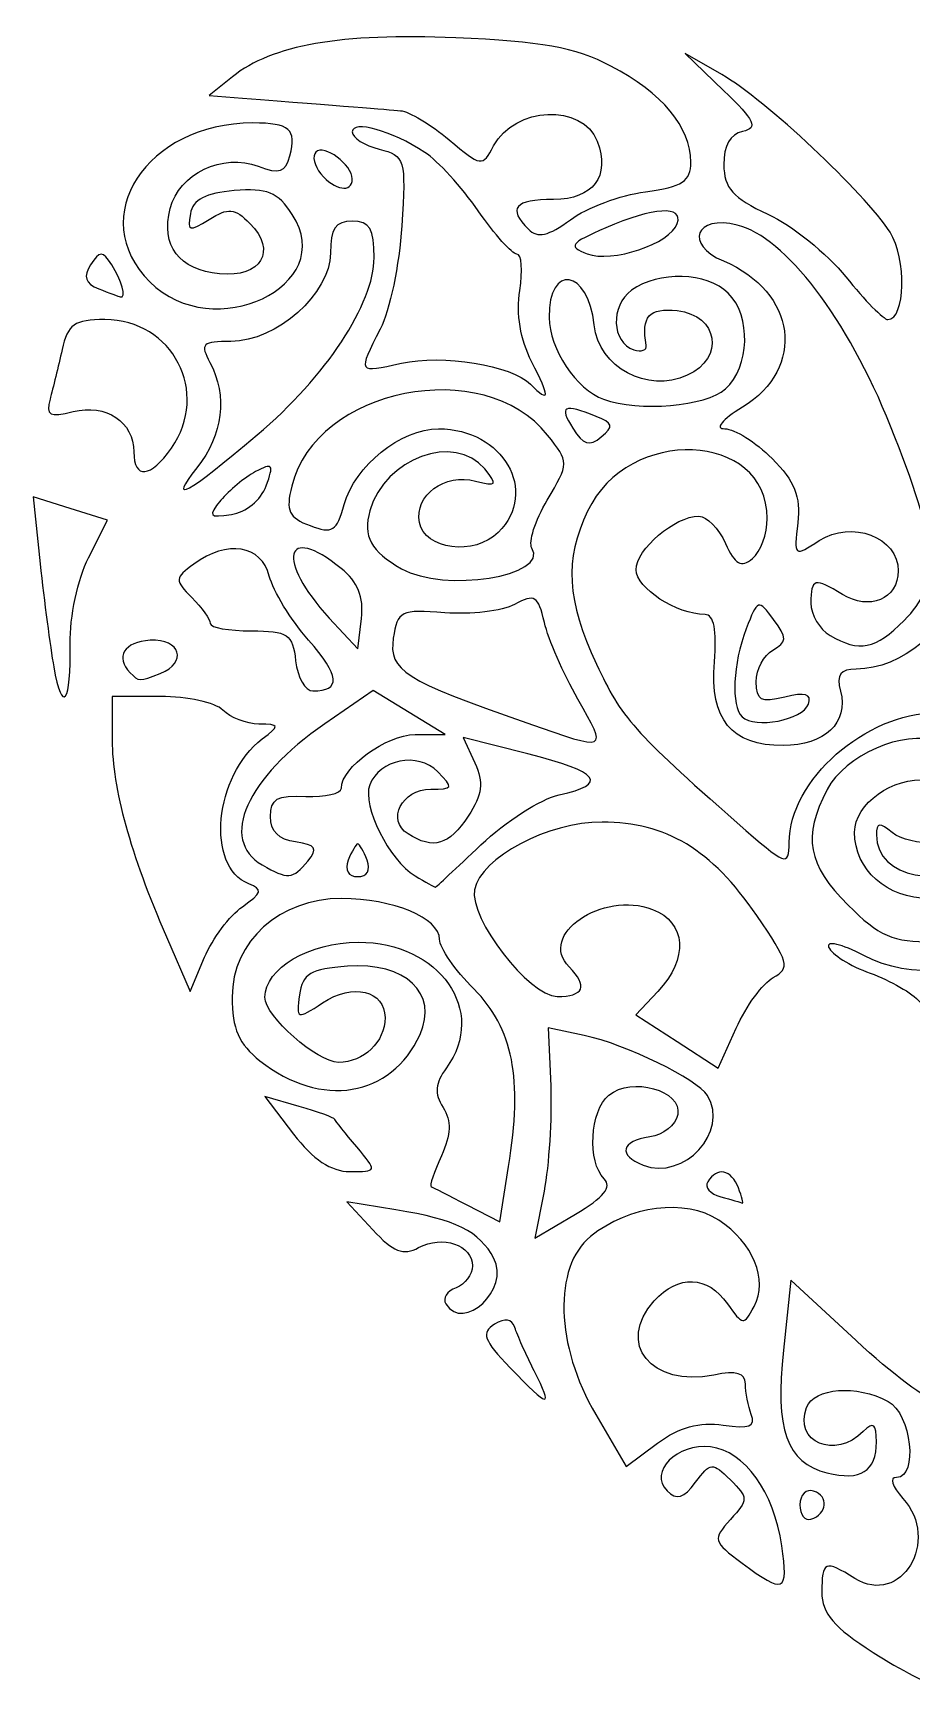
# Model space of a CAD drawing. Header units: centimetres. Extents: x -12.6 to 14, y -36.2 to 21.
# Drawn here: x -12.55 to -0.62, y -1.56 to 20.86 of the extents above; entities that cross this region are included whole.
import ezdxf

# ---------------------------------------------------------------- set-up
doc = ezdxf.new("R2010")
doc.units = ezdxf.units.CM
doc.header["$MEASUREMENT"] = 0
doc.layers.add('Layer 1', color=7, linetype='Continuous')

msp = doc.modelspace()

# ---------------------------------------------------------------- linework, layer by layer
at = {"layer": 'Layer 1', "color": 9}
for points, knots in [([(-5.82649, 18.1954), (-6.11337, 18.48229), (-6.01387, 18.60046), (-5.48544, 18.60046), (-5.48544, 18.60046), (-4.94786, 18.60046), (-4.71101, 18.91572), (-4.89275, 19.38934), (-4.89275, 19.38934), (-5.09123, 19.90656), (-6.01086, 19.86492), (-6.29947, 19.32564), (-6.29947, 19.32564), (-6.45213, 19.04039), (-6.46717, 19.04249), (-6.90371, 19.40981), (-6.90371, 19.40981), (-7.14994, 19.61699), (-7.44635, 19.79485), (-7.5624, 19.80504), (-7.5624, 19.80504), (-7.75176, 19.82167), (-8.35952, 19.8695), (-9.70821, 19.97389), (-9.70821, 19.97389), (-9.70821, 19.97389), (-10.16045, 20.00889), (-10.16045, 20.00889), (-10.16045, 20.00889), (-10.16045, 20.00889), (-9.84243, 20.26641), (-9.84243, 20.26641), (-9.84243, 20.26641), (-9.31175, 20.69613), (-8.37867, 20.85871), (-6.81057, 20.79469), (-6.81057, 20.79469), (-5.65719, 20.7476), (-5.18919, 20.66214), (-4.7069, 20.41056), (-4.7069, 20.41056), (-4.01105, 20.04758), (-3.62224, 19.57991), (-3.62224, 19.10589), (-3.62224, 19.10589), (-3.62224, 18.84487), (-3.73279, 18.77293), (-4.23803, 18.70517), (-4.23803, 18.70517), (-4.57671, 18.65974), (-5.03489, 18.48869), (-5.25622, 18.32506), (-5.25622, 18.32506), (-5.55582, 18.10355), (-5.70152, 18.07043), (-5.82649, 18.1954)], [0, 0, 0, 0, 0.06666667, 0.06666667, 0.06666667, 0.06666667, 0.13333333, 0.13333333, 0.13333333, 0.13333333, 0.2, 0.2, 0.2, 0.2, 0.26666667, 0.26666667, 0.26666667, 0.26666667, 0.33333333, 0.33333333, 0.33333333, 0.33333333, 0.4, 0.4, 0.4, 0.4, 0.46666667, 0.46666667, 0.46666667, 0.46666667, 0.53333333, 0.53333333, 0.53333333, 0.53333333, 0.6, 0.6, 0.6, 0.6, 0.66666667, 0.66666667, 0.66666667, 0.66666667, 0.73333333, 0.73333333, 0.73333333, 0.73333333, 0.8, 0.8, 0.8, 0.8, 0.86666667, 0.86666667, 0.86666667, 0.86666667, 1, 1, 1, 1]), ([(-1.51726, 17.54827), (-1.773, 17.86651), (-2.24946, 18.25012), (-2.57604, 18.40074), (-2.57604, 18.40074), (-3.05046, 18.61954), (-3.17059, 18.75436), (-3.17365, 19.07142), (-3.17365, 19.07142), (-3.17615, 19.33145), (-3.08803, 19.48733), (-2.91803, 19.52359), (-2.91803, 19.52359), (-2.70395, 19.56924), (-2.74932, 19.66643), (-3.17747, 20.07932), (-3.17747, 20.07932), (-3.17747, 20.07932), (-3.69637, 20.57972), (-3.69637, 20.57972), (-3.69637, 20.57972), (-3.69637, 20.57972), (-3.19939, 20.29431), (-3.19939, 20.29431), (-3.19939, 20.29431), (-2.61622, 19.95941), (-1.25895, 18.6876), (-0.91706, 18.15569), (-0.91706, 18.15569), (-0.68842, 17.79998), (-0.70875, 16.96964), (-0.9461, 16.96964), (-0.9461, 16.96964), (-1.00449, 16.96964), (-1.26151, 17.23003), (-1.51726, 17.54827)], [0, 0, 0, 0, 0.1, 0.1, 0.1, 0.1, 0.2, 0.2, 0.2, 0.2, 0.3, 0.3, 0.3, 0.3, 0.4, 0.4, 0.4, 0.4, 0.5, 0.5, 0.5, 0.5, 0.6, 0.6, 0.6, 0.6, 0.7, 0.7, 0.7, 0.7, 0.8, 0.8, 0.8, 0.8, 1, 1, 1, 1]), ([(-10.96766, 17.4818), (-11.8441, 18.35824), (-11.01302, 19.63826), (-9.56754, 19.63826), (-9.56754, 19.63826), (-9.06564, 19.63826), (-8.97043, 19.5542), (-9.06457, 19.19422), (-9.06457, 19.19422), (-9.12396, 18.96712), (-9.20332, 18.94066), (-9.4938, 19.0511), (-9.4938, 19.0511), (-9.97507, 19.23408), (-10.57179, 18.94813), (-10.68979, 18.47797), (-10.68979, 18.47797), (-10.81747, 17.96928), (-10.57247, 17.64537), (-10.01835, 17.59026), (-10.01835, 17.59026), (-9.45484, 17.53422), (-9.23509, 17.90183), (-9.60874, 18.27548), (-9.60874, 18.27548), (-9.81542, 18.48217), (-9.90182, 18.49054), (-10.16054, 18.32897), (-10.16054, 18.32897), (-10.4306, 18.16031), (-10.46119, 18.16952), (-10.41636, 18.406), (-10.41636, 18.406), (-10.38023, 18.59654), (-10.20682, 18.68781), (-9.81963, 18.72007), (-9.81963, 18.72007), (-9.37407, 18.7572), (-9.22943, 18.69777), (-9.03198, 18.39644), (-9.03198, 18.39644), (-8.39728, 17.42776), (-10.10615, 16.62029), (-10.96766, 17.4818)], [0, 0, 0, 0, 0.08333333, 0.08333333, 0.08333333, 0.08333333, 0.16666667, 0.16666667, 0.16666667, 0.16666667, 0.25, 0.25, 0.25, 0.25, 0.33333333, 0.33333333, 0.33333333, 0.33333333, 0.41666667, 0.41666667, 0.41666667, 0.41666667, 0.5, 0.5, 0.5, 0.5, 0.58333333, 0.58333333, 0.58333333, 0.58333333, 0.66666667, 0.66666667, 0.66666667, 0.66666667, 0.75, 0.75, 0.75, 0.75, 0.83333333, 0.83333333, 0.83333333, 0.83333333, 1, 1, 1, 1]), ([(-5.79831, 16.09163), (-6.05744, 16.35077), (-6.99195, 16.50271), (-7.55103, 16.37662), (-7.55103, 16.37662), (-8.14717, 16.24217), (-8.14711, 16.24207), (-7.83747, 16.84087), (-7.83747, 16.84087), (-7.70962, 17.08811), (-7.57809, 17.7178), (-7.54519, 18.24018), (-7.54519, 18.24018), (-7.48799, 19.1485), (-7.50137, 19.19398), (-7.85178, 19.28193), (-7.85178, 19.28193), (-8.0533, 19.3325), (-8.21818, 19.43787), (-8.21818, 19.51606), (-8.21818, 19.51606), (-8.21818, 19.68453), (-7.68475, 19.53467), (-7.23274, 19.23921), (-7.23274, 19.23921), (-7.05768, 19.12479), (-6.73171, 18.76747), (-6.50836, 18.44517), (-6.50836, 18.44517), (-6.28501, 18.12288), (-6.04882, 17.85918), (-5.9835, 17.85918), (-5.9835, 17.85918), (-5.91817, 17.85918), (-5.90094, 17.63601), (-5.94521, 17.36323), (-5.94521, 17.36323), (-5.99573, 17.0519), (-5.93565, 16.69318), (-5.78382, 16.39957), (-5.78382, 16.39957), (-5.52956, 15.90787), (-5.53338, 15.8267), (-5.79831, 16.09163)], [0, 0, 0, 0, 0.08333333, 0.08333333, 0.08333333, 0.08333333, 0.16666667, 0.16666667, 0.16666667, 0.16666667, 0.25, 0.25, 0.25, 0.25, 0.33333333, 0.33333333, 0.33333333, 0.33333333, 0.41666667, 0.41666667, 0.41666667, 0.41666667, 0.5, 0.5, 0.5, 0.5, 0.58333333, 0.58333333, 0.58333333, 0.58333333, 0.66666667, 0.66666667, 0.66666667, 0.66666667, 0.75, 0.75, 0.75, 0.75, 0.83333333, 0.83333333, 0.83333333, 0.83333333, 1, 1, 1, 1]), ([(-8.64351, 18.94768), (-8.73433, 19.05711), (-8.76531, 19.18996), (-8.71237, 19.2429), (-8.71237, 19.2429), (-8.6011, 19.35417), (-8.21818, 19.07206), (-8.21818, 18.87882), (-8.21818, 18.87882), (-8.21818, 18.68363), (-8.45637, 18.72219), (-8.64351, 18.94768)], [0, 0, 0, 0, 0.25, 0.25, 0.25, 0.25, 0.5, 0.5, 0.5, 0.5, 1, 1, 1, 1]), ([(-5.03067, 17.86248), (-5.29291, 17.96383), (-5.26347, 18.00454), (-4.77599, 18.21464), (-4.77599, 18.21464), (-4.12139, 18.49677), (-3.72286, 18.52099), (-3.80532, 18.27362), (-3.80532, 18.27362), (-3.89628, 18.00073), (-4.69498, 17.73274), (-5.03067, 17.86248)], [0, 0, 0, 0, 0.25, 0.25, 0.25, 0.25, 0.5, 0.5, 0.5, 0.5, 1, 1, 1, 1]), ([(-1.73198, 12.68209), (-1.87467, 12.76521), (-1.99142, 12.96332), (-1.99142, 13.12235), (-1.99142, 13.12235), (-1.99142, 13.45821), (-1.93763, 13.47301), (-1.56428, 13.23984), (-1.56428, 13.23984), (-1.20045, 13.01263), (-0.80538, 13.1784), (-0.80538, 13.55828), (-0.80538, 13.55828), (-0.80538, 14.01535), (-1.43887, 14.25751), (-1.87942, 13.96885), (-1.87942, 13.96885), (-2.21762, 13.74725), (-2.22327, 13.75197), (-2.1696, 14.2117), (-2.1696, 14.2117), (-2.12789, 14.56894), (-2.21086, 14.77655), (-2.51813, 15.08382), (-2.51813, 15.08382), (-2.73993, 15.30561), (-3.02905, 15.48733), (-3.16063, 15.48764), (-3.16063, 15.48764), (-3.30031, 15.48796), (-3.20102, 15.60943), (-2.922, 15.77955), (-2.922, 15.77955), (-2.0519, 16.31008), (-2.1867, 17.3474), (-3.18003, 17.76507), (-3.18003, 17.76507), (-3.71294, 17.98914), (-3.55683, 18.3941), (-2.99218, 18.25238), (-2.99218, 18.25238), (-2.33615, 18.08773), (-1.49498, 16.98493), (-0.90935, 15.52175), (-0.90935, 15.52175), (-0.25941, 13.89788), (-0.22357, 13.3868), (-0.72451, 12.88586), (-0.72451, 12.88586), (-1.11902, 12.49136), (-1.33092, 12.4485), (-1.73198, 12.68209)], [0, 0, 0, 0, 0.07142857, 0.07142857, 0.07142857, 0.07142857, 0.14285714, 0.14285714, 0.14285714, 0.14285714, 0.21428571, 0.21428571, 0.21428571, 0.21428571, 0.28571429, 0.28571429, 0.28571429, 0.28571429, 0.35714286, 0.35714286, 0.35714286, 0.35714286, 0.42857143, 0.42857143, 0.42857143, 0.42857143, 0.5, 0.5, 0.5, 0.5, 0.57142857, 0.57142857, 0.57142857, 0.57142857, 0.64285714, 0.64285714, 0.64285714, 0.64285714, 0.71428571, 0.71428571, 0.71428571, 0.71428571, 0.78571429, 0.78571429, 0.78571429, 0.78571429, 0.85714286, 0.85714286, 0.85714286, 0.85714286, 1, 1, 1, 1]), ([(-10.3281, 14.95821), (-9.97093, 15.41228), (-9.9066, 15.93022), (-10.15073, 16.38637), (-10.15073, 16.38637), (-10.28638, 16.63985), (-10.25329, 16.67313), (-9.86559, 16.67313), (-9.86559, 16.67313), (-9.2448, 16.67313), (-8.51469, 17.32127), (-8.51469, 17.87236), (-8.51469, 17.87236), (-8.51469, 18.20511), (-8.44679, 18.30395), (-8.21818, 18.30395), (-8.21818, 18.30395), (-7.98106, 18.30395), (-7.92167, 18.20511), (-7.92167, 17.81047), (-7.92167, 17.81047), (-7.92167, 17.18359), (-8.57201, 16.19762), (-9.50895, 15.40403), (-9.50895, 15.40403), (-10.46514, 14.59413), (-10.72628, 14.45201), (-10.3281, 14.95821)], [0, 0, 0, 0, 0.125, 0.125, 0.125, 0.125, 0.25, 0.25, 0.25, 0.25, 0.375, 0.375, 0.375, 0.375, 0.5, 0.5, 0.5, 0.5, 0.625, 0.625, 0.625, 0.625, 0.75, 0.75, 0.75, 0.75, 1, 1, 1, 1]), ([(-11.65971, 17.3878), (-11.84454, 17.46116), (-11.87483, 17.54917), (-11.7709, 17.71096), (-11.7709, 17.71096), (-11.64395, 17.90858), (-11.61184, 17.90858), (-11.48208, 17.71092), (-11.48208, 17.71092), (-11.34756, 17.50601), (-11.28121, 17.252), (-11.36862, 17.27658), (-11.36862, 17.27658), (-11.38901, 17.28231), (-11.52, 17.33236), (-11.65971, 17.3878)], [0, 0, 0, 0, 0.2, 0.2, 0.2, 0.2, 0.4, 0.4, 0.4, 0.4, 0.6, 0.6, 0.6, 0.6, 1, 1, 1, 1]), ([(-4.80829, 15.88728), (-5.17523, 16.01975), (-5.54276, 16.57289), (-5.54628, 16.99796), (-5.54628, 16.99796), (-5.55242, 17.74156), (-5.019, 17.653), (-4.93286, 16.89613), (-4.93286, 16.89613), (-4.867, 16.3175), (-4.21479, 15.96518), (-3.66945, 16.21366), (-3.66945, 16.21366), (-3.15546, 16.44784), (-3.24653, 17.02613), (-3.80756, 17.09068), (-3.80756, 17.09068), (-4.18633, 17.13427), (-4.29714, 17.01085), (-4.22819, 16.62217), (-4.22819, 16.62217), (-4.21599, 16.55337), (-4.29148, 16.52554), (-4.39596, 16.56033), (-4.39596, 16.56033), (-4.69886, 16.66119), (-4.71688, 17.15445), (-4.42544, 17.36755), (-4.42544, 17.36755), (-4.06288, 17.63266), (-3.3977, 17.61346), (-3.11394, 17.32969), (-3.11394, 17.32969), (-2.79937, 17.01513), (-2.81946, 16.32998), (-3.15209, 16.02896), (-3.15209, 16.02896), (-3.41514, 15.7909), (-4.32555, 15.71302), (-4.80829, 15.88728)], [0, 0, 0, 0, 0.09090909, 0.09090909, 0.09090909, 0.09090909, 0.18181818, 0.18181818, 0.18181818, 0.18181818, 0.27272727, 0.27272727, 0.27272727, 0.27272727, 0.36363636, 0.36363636, 0.36363636, 0.36363636, 0.45454545, 0.45454545, 0.45454545, 0.45454545, 0.54545455, 0.54545455, 0.54545455, 0.54545455, 0.63636364, 0.63636364, 0.63636364, 0.63636364, 0.72727273, 0.72727273, 0.72727273, 0.72727273, 0.81818182, 0.81818182, 0.81818182, 0.81818182, 1, 1, 1, 1]), ([(-11.1833, 15.17242), (-11.1833, 15.58111), (-11.56183, 15.83237), (-12.00862, 15.72023), (-12.00862, 15.72023), (-12.32877, 15.63987), (-12.38095, 15.66808), (-12.32083, 15.889), (-12.32083, 15.889), (-12.28113, 16.03488), (-12.20783, 16.3377), (-12.15792, 16.56194), (-12.15792, 16.56194), (-12.08131, 16.90622), (-11.99092, 16.96964), (-11.57696, 16.96964), (-11.57696, 16.96964), (-10.65563, 16.96964), (-10.14309, 15.97984), (-10.67281, 15.22356), (-10.67281, 15.22356), (-10.95479, 14.82098), (-11.1833, 14.79809), (-11.1833, 15.17242)], [0, 0, 0, 0, 0.14285714, 0.14285714, 0.14285714, 0.14285714, 0.28571429, 0.28571429, 0.28571429, 0.28571429, 0.42857143, 0.42857143, 0.42857143, 0.42857143, 0.57142857, 0.57142857, 0.57142857, 0.57142857, 0.71428571, 0.71428571, 0.71428571, 0.71428571, 1, 1, 1, 1]), ([(-7.55103, 13.58866), (-7.96387, 13.82276), (-8.07684, 14.03012), (-7.97953, 14.37516), (-7.97953, 14.37516), (-7.77816, 15.08917), (-6.82493, 15.43597), (-6.4202, 14.94248), (-6.4202, 14.94248), (-6.23924, 14.72183), (-6.25287, 14.70369), (-6.54341, 14.77854), (-6.54341, 14.77854), (-6.96493, 14.88712), (-7.37621, 14.5845), (-7.30644, 14.21711), (-7.30644, 14.21711), (-7.23573, 13.84483), (-6.55776, 13.75879), (-6.23536, 14.08119), (-6.23536, 14.08119), (-5.68081, 14.63575), (-6.17116, 15.48708), (-7.04513, 15.48708), (-7.04513, 15.48708), (-7.55721, 15.48708), (-8.18524, 14.98344), (-8.32755, 14.45866), (-8.32755, 14.45866), (-8.4261, 14.09525), (-8.48528, 14.05863), (-8.78995, 14.17254), (-8.78995, 14.17254), (-9.08032, 14.28111), (-9.1226, 14.37185), (-9.04031, 14.70981), (-9.04031, 14.70981), (-8.71632, 16.04029), (-6.42803, 16.49607), (-5.56712, 15.40159), (-5.56712, 15.40159), (-5.27269, 15.02728), (-5.27269, 15.02599), (-5.57094, 14.52051), (-5.57094, 14.52051), (-5.73521, 14.24208), (-5.82909, 13.94872), (-5.77957, 13.86858), (-5.77957, 13.86858), (-5.54162, 13.48358), (-6.96819, 13.25815), (-7.55103, 13.58866)], [0, 0, 0, 0, 0.07142857, 0.07142857, 0.07142857, 0.07142857, 0.14285714, 0.14285714, 0.14285714, 0.14285714, 0.21428571, 0.21428571, 0.21428571, 0.21428571, 0.28571429, 0.28571429, 0.28571429, 0.28571429, 0.35714286, 0.35714286, 0.35714286, 0.35714286, 0.42857143, 0.42857143, 0.42857143, 0.42857143, 0.5, 0.5, 0.5, 0.5, 0.57142857, 0.57142857, 0.57142857, 0.57142857, 0.64285714, 0.64285714, 0.64285714, 0.64285714, 0.71428571, 0.71428571, 0.71428571, 0.71428571, 0.78571429, 0.78571429, 0.78571429, 0.78571429, 0.85714286, 0.85714286, 0.85714286, 0.85714286, 1, 1, 1, 1]), ([(-5.22336, 15.49462), (-5.41375, 15.79948), (-5.3517, 15.83075), (-4.90511, 15.655), (-4.90511, 15.655), (-4.67606, 15.56487), (-4.66494, 15.51932), (-4.83709, 15.37645), (-4.83709, 15.37645), (-4.99786, 15.24302), (-5.08238, 15.26888), (-5.22336, 15.49462)], [0, 0, 0, 0, 0.25, 0.25, 0.25, 0.25, 0.5, 0.5, 0.5, 0.5, 1, 1, 1, 1]), ([(-1.48736, 9.02312), (-2.03957, 9.57534), (-2.10622, 9.94261), (-1.77162, 10.58965), (-1.77162, 10.58965), (-1.52944, 11.05797), (-0.73024, 11.40657), (-0.27204, 11.24372), (-0.27204, 11.24372), (0.16884, 11.08703), (0.67718, 10.56988), (0.67718, 10.27805), (0.67718, 10.27805), (0.67718, 10.13236), (0.53117, 9.87713), (0.35271, 9.71087), (0.35271, 9.71087), (-0.18161, 9.21307), (-1.10189, 9.38035), (-1.10189, 9.97529), (-1.10189, 9.97529), (-1.10189, 10.14236), (-1.05738, 10.14924), (-0.88766, 10.00838), (-0.88766, 10.00838), (-0.76984, 9.9106), (-0.51966, 9.85239), (-0.33171, 9.87904), (-0.33171, 9.87904), (-0.07894, 9.91487), (0.01003, 10.02398), (0.01003, 10.29812), (0.01003, 10.29812), (0.01003, 10.5951), (-0.0736, 10.67834), (-0.41078, 10.71694), (-0.41078, 10.71694), (-0.87634, 10.77024), (-1.3984, 10.3974), (-1.3984, 10.01162), (-1.3984, 10.01162), (-1.3984, 9.50235), (-0.95881, 9.11207), (-0.38519, 9.11207), (-0.38519, 9.11207), (0.28105, 9.11207), (0.72298, 9.39632), (0.96494, 9.98048), (0.96494, 9.98048), (1.28659, 10.757), (0.62081, 11.63243), (-0.29139, 11.63243), (-0.29139, 11.63243), (-1.24804, 11.63243), (-2.28605, 10.71668), (-2.28738, 9.87153), (-2.28738, 9.87153), (-2.28791, 9.53794), (-2.32563, 9.55229), (-2.99216, 10.13961), (-2.99216, 10.13961), (-4.41069, 11.38957), (-4.55918, 11.55697), (-4.90147, 12.29203), (-4.90147, 12.29203), (-5.30926, 13.16776), (-5.3406, 13.70111), (-5.02353, 14.36928), (-5.02353, 14.36928), (-4.47115, 15.53334), (-2.58445, 15.45689), (-2.58445, 14.27045), (-2.58445, 14.27045), (-2.58445, 14.06262), (-2.67405, 13.81821), (-2.78357, 13.72732), (-2.78357, 13.72732), (-2.93808, 13.59909), (-3.02038, 13.64483), (-3.15103, 13.93155), (-3.15103, 13.93155), (-3.24362, 14.13477), (-3.40603, 14.30104), (-3.51195, 14.30104), (-3.51195, 14.30104), (-3.83868, 14.30104), (-4.36352, 13.85366), (-4.36352, 13.57515), (-4.36352, 13.57515), (-4.36352, 13.32414), (-3.81447, 12.96673), (-3.42888, 12.96673), (-3.42888, 12.96673), (-3.30819, 12.96673), (-3.26622, 12.75609), (-3.30065, 12.32322), (-3.30065, 12.32322), (-3.36298, 11.53945), (-3.07456, 11.18766), (-2.36963, 11.18766), (-2.36963, 11.18766), (-1.805, 11.18766), (-1.47714, 11.49882), (-1.58941, 11.92815), (-1.58941, 11.92815), (-1.64782, 12.15149), (-1.59442, 12.22545), (-1.37478, 12.22545), (-1.37478, 12.22545), (-0.76688, 12.22545), (-0.07804, 12.79239), (-0.06881, 13.30031), (-0.06881, 13.30031), (-0.06102, 13.72888), (0.19346, 13.5964), (0.64311, 12.92967), (0.64311, 12.92967), (1.00015, 12.40025), (1.04459, 12.23585), (0.92124, 11.90073), (0.92124, 11.90073), (0.74752, 11.42877), (0.98922, 11.0394), (1.4559, 11.0394), (1.4559, 11.0394), (1.72022, 11.0394), (1.74526, 10.96595), (1.67959, 10.38331), (1.67959, 10.38331), (1.55105, 9.24293), (0.78087, 8.53342), (-0.33837, 8.5243), (-0.33837, 8.5243), (-0.87777, 8.51991), (-1.06576, 8.60152), (-1.48736, 9.02312)], [0, 0, 0, 0, 0.02857143, 0.02857143, 0.02857143, 0.02857143, 0.05714286, 0.05714286, 0.05714286, 0.05714286, 0.08571429, 0.08571429, 0.08571429, 0.08571429, 0.11428571, 0.11428571, 0.11428571, 0.11428571, 0.14285714, 0.14285714, 0.14285714, 0.14285714, 0.17142857, 0.17142857, 0.17142857, 0.17142857, 0.2, 0.2, 0.2, 0.2, 0.22857143, 0.22857143, 0.22857143, 0.22857143, 0.25714286, 0.25714286, 0.25714286, 0.25714286, 0.28571429, 0.28571429, 0.28571429, 0.28571429, 0.31428571, 0.31428571, 0.31428571, 0.31428571, 0.34285714, 0.34285714, 0.34285714, 0.34285714, 0.37142857, 0.37142857, 0.37142857, 0.37142857, 0.4, 0.4, 0.4, 0.4, 0.42857143, 0.42857143, 0.42857143, 0.42857143, 0.45714286, 0.45714286, 0.45714286, 0.45714286, 0.48571429, 0.48571429, 0.48571429, 0.48571429, 0.51428571, 0.51428571, 0.51428571, 0.51428571, 0.54285714, 0.54285714, 0.54285714, 0.54285714, 0.57142857, 0.57142857, 0.57142857, 0.57142857, 0.6, 0.6, 0.6, 0.6, 0.62857143, 0.62857143, 0.62857143, 0.62857143, 0.65714286, 0.65714286, 0.65714286, 0.65714286, 0.68571429, 0.68571429, 0.68571429, 0.68571429, 0.71428571, 0.71428571, 0.71428571, 0.71428571, 0.74285714, 0.74285714, 0.74285714, 0.74285714, 0.77142857, 0.77142857, 0.77142857, 0.77142857, 0.8, 0.8, 0.8, 0.8, 0.82857143, 0.82857143, 0.82857143, 0.82857143, 0.85714286, 0.85714286, 0.85714286, 0.85714286, 0.88571429, 0.88571429, 0.88571429, 0.88571429, 0.91428571, 0.91428571, 0.91428571, 0.91428571, 0.94285714, 0.94285714, 0.94285714, 0.94285714, 1, 1, 1, 1]), ([(-10.00235, 14.51727), (-9.89065, 14.65187), (-9.67862, 14.82656), (-9.53117, 14.90547), (-9.53117, 14.90547), (-9.29705, 15.03077), (-9.27876, 15.00626), (-9.38685, 14.71206), (-9.38685, 14.71206), (-9.45691, 14.52139), (-9.66142, 14.3529), (-9.85804, 14.32386), (-9.85804, 14.32386), (-10.1658, 14.27841), (-10.18227, 14.30049), (-10.00235, 14.51727)], [0, 0, 0, 0, 0.2, 0.2, 0.2, 0.2, 0.4, 0.4, 0.4, 0.4, 0.6, 0.6, 0.6, 0.6, 1, 1, 1, 1]), ([(-12.27147, 12.2556), (-12.31875, 12.52441), (-12.40124, 13.15379), (-12.45478, 13.65423), (-12.45478, 13.65423), (-12.45478, 13.65423), (-12.55213, 14.56411), (-12.55213, 14.56411), (-12.55213, 14.56411), (-12.55213, 14.56411), (-12.0457, 14.4056), (-12.0457, 14.4056), (-12.0457, 14.4056), (-12.0457, 14.4056), (-11.53928, 14.24709), (-11.53928, 14.24709), (-11.53928, 14.24709), (-11.53928, 14.24709), (-11.80025, 13.73522), (-11.80025, 13.73522), (-11.80025, 13.73522), (-11.94378, 13.45369), (-12.05532, 12.9295), (-12.04811, 12.57035), (-12.04811, 12.57035), (-12.03201, 11.76841), (-12.15523, 11.59477), (-12.27147, 12.2556)], [0, 0, 0, 0, 0.125, 0.125, 0.125, 0.125, 0.25, 0.25, 0.25, 0.25, 0.375, 0.375, 0.375, 0.375, 0.5, 0.5, 0.5, 0.5, 0.625, 0.625, 0.625, 0.625, 0.75, 0.75, 0.75, 0.75, 1, 1, 1, 1]), ([(-8.53002, 12.91793), (-9.25864, 13.70973), (-9.13868, 14.21489), (-8.36987, 13.59235), (-8.36987, 13.59235), (-8.14247, 13.40821), (-8.05907, 13.20298), (-8.094, 12.91346), (-8.094, 12.91346), (-8.094, 12.91346), (-8.14405, 12.49849), (-8.14405, 12.49849), (-8.14405, 12.49849), (-8.14405, 12.49849), (-8.53002, 12.91793), (-8.53002, 12.91793)], [0, 0, 0, 0, 0.2, 0.2, 0.2, 0.2, 0.4, 0.4, 0.4, 0.4, 0.6, 0.6, 0.6, 0.6, 1, 1, 1, 1]), ([(-8.98668, 12.33664), (-9.02856, 12.70061), (-9.09325, 12.74435), (-9.58965, 12.74435), (-9.58965, 12.74435), (-9.89548, 12.74435), (-10.14566, 12.78962), (-10.14561, 12.84495), (-10.14561, 12.84495), (-10.14555, 12.90028), (-10.25849, 13.05853), (-10.39657, 13.19661), (-10.39657, 13.19661), (-10.63248, 13.43252), (-10.63077, 13.46), (-10.36823, 13.65197), (-10.36823, 13.65197), (-9.91563, 13.98292), (-9.44947, 13.90845), (-9.34403, 13.48835), (-9.34403, 13.48835), (-9.29324, 13.28599), (-9.05403, 12.8953), (-8.81244, 12.62015), (-8.81244, 12.62015), (-8.38529, 12.13365), (-8.36737, 11.92894), (-8.75194, 11.92894), (-8.75194, 11.92894), (-8.85525, 11.92894), (-8.96088, 12.1124), (-8.98668, 12.33664)], [0, 0, 0, 0, 0.11111111, 0.11111111, 0.11111111, 0.11111111, 0.22222222, 0.22222222, 0.22222222, 0.22222222, 0.33333333, 0.33333333, 0.33333333, 0.33333333, 0.44444444, 0.44444444, 0.44444444, 0.44444444, 0.55555556, 0.55555556, 0.55555556, 0.55555556, 0.66666667, 0.66666667, 0.66666667, 0.66666667, 0.77777778, 0.77777778, 0.77777778, 0.77777778, 1, 1, 1, 1]), ([(-5.84608, 11.49406), (-7.52097, 12.07894), (-7.72463, 12.20795), (-7.66069, 12.64357), (-7.66069, 12.64357), (-7.6063, 13.01418), (-7.55888, 13.03772), (-6.96239, 12.99028), (-6.96239, 12.99028), (-6.61043, 12.96229), (-6.18355, 13.01372), (-6.01378, 13.10458), (-6.01378, 13.10458), (-5.74124, 13.25044), (-5.69396, 13.22168), (-5.60981, 12.85881), (-5.60981, 12.85881), (-5.55739, 12.63277), (-5.35279, 12.16429), (-5.15515, 11.81775), (-5.15515, 11.81775), (-4.74823, 11.10426), (-4.74036, 11.10794), (-5.84608, 11.49406)], [0, 0, 0, 0, 0.14285714, 0.14285714, 0.14285714, 0.14285714, 0.28571429, 0.28571429, 0.28571429, 0.28571429, 0.42857143, 0.42857143, 0.42857143, 0.42857143, 0.57142857, 0.57142857, 0.57142857, 0.57142857, 0.71428571, 0.71428571, 0.71428571, 0.71428571, 1, 1, 1, 1]), ([(-2.92358, 11.5762), (-3.07793, 11.73055), (-3.05267, 12.29298), (-2.86989, 12.77176), (-2.86989, 12.77176), (-2.71574, 13.17553), (-2.70363, 13.17968), (-2.49778, 12.89932), (-2.49778, 12.89932), (-2.31199, 12.64628), (-2.31339, 12.59363), (-2.50885, 12.48425), (-2.50885, 12.48425), (-2.63197, 12.41535), (-2.73271, 12.22162), (-2.73271, 12.05375), (-2.73271, 12.05375), (-2.73271, 11.79915), (-2.66883, 11.76457), (-2.34756, 11.8452), (-2.34756, 11.8452), (-2.06838, 11.91527), (-1.97974, 11.8891), (-2.02541, 11.75008), (-2.02541, 11.75008), (-2.09513, 11.53786), (-2.75708, 11.40971), (-2.92358, 11.5762)], [0, 0, 0, 0, 0.125, 0.125, 0.125, 0.125, 0.25, 0.25, 0.25, 0.25, 0.375, 0.375, 0.375, 0.375, 0.5, 0.5, 0.5, 0.5, 0.625, 0.625, 0.625, 0.625, 0.75, 0.75, 0.75, 0.75, 1, 1, 1, 1]), ([(-11.23272, 12.17603), (-11.44388, 12.38719), (-11.31461, 12.59706), (-10.96082, 12.61747), (-10.96082, 12.61747), (-10.54902, 12.64123), (-10.44934, 12.31126), (-10.82479, 12.16718), (-10.82479, 12.16718), (-11.11516, 12.05576), (-11.11239, 12.0557), (-11.23272, 12.17603)], [0, 0, 0, 0, 0.25, 0.25, 0.25, 0.25, 0.5, 0.5, 0.5, 0.5, 1, 1, 1, 1]), ([(-9.44129, 9.56872), (-10.03007, 9.91165), (-9.65768, 10.74878), (-8.5894, 11.48377), (-8.5894, 11.48377), (-8.5894, 11.48377), (-7.93602, 11.93331), (-7.93602, 11.93331), (-7.93602, 11.93331), (-7.93602, 11.93331), (-7.44701, 11.63517), (-7.44701, 11.63517), (-7.44701, 11.63517), (-7.44701, 11.63517), (-6.95801, 11.33702), (-6.95801, 11.33702), (-6.95801, 11.33702), (-6.95801, 11.33702), (-7.36571, 11.33647), (-7.36571, 11.33647), (-7.36571, 11.33647), (-7.75463, 11.33594), (-8.36644, 10.89171), (-8.36644, 10.60984), (-8.36644, 10.60984), (-8.36644, 10.53666), (-8.58326, 10.48662), (-8.84827, 10.49865), (-8.84827, 10.49865), (-9.23855, 10.51635), (-9.3301, 10.46417), (-9.3301, 10.22399), (-9.3301, 10.22399), (-9.3301, 10.02713), (-9.21509, 9.91118), (-8.98787, 9.87897), (-8.98787, 9.87897), (-8.71042, 9.83964), (-8.67878, 9.79054), (-8.8207, 9.61952), (-8.8207, 9.61952), (-9.0259, 9.37228), (-9.09441, 9.36667), (-9.44129, 9.56872)], [0, 0, 0, 0, 0.08333333, 0.08333333, 0.08333333, 0.08333333, 0.16666667, 0.16666667, 0.16666667, 0.16666667, 0.25, 0.25, 0.25, 0.25, 0.33333333, 0.33333333, 0.33333333, 0.33333333, 0.41666667, 0.41666667, 0.41666667, 0.41666667, 0.5, 0.5, 0.5, 0.5, 0.58333333, 0.58333333, 0.58333333, 0.58333333, 0.66666667, 0.66666667, 0.66666667, 0.66666667, 0.75, 0.75, 0.75, 0.75, 0.83333333, 0.83333333, 0.83333333, 0.83333333, 1, 1, 1, 1]), ([(-10.74149, 8.59318), (-11.23182, 9.71942), (-11.47647, 10.60594), (-11.47792, 11.26179), (-11.47792, 11.26179), (-11.47792, 11.26179), (-11.47924, 11.85481), (-11.47924, 11.85481), (-11.47924, 11.85481), (-11.47924, 11.85481), (-10.82003, 11.85481), (-10.82003, 11.85481), (-10.82003, 11.85481), (-10.45747, 11.85481), (-10.07733, 11.77142), (-9.97526, 11.66949), (-9.97526, 11.66949), (-9.8732, 11.56756), (-9.65293, 11.48205), (-9.48577, 11.47946), (-9.48577, 11.47946), (-9.20251, 11.47506), (-9.19938, 11.46143), (-9.43972, 11.27894), (-9.43972, 11.27894), (-10.09244, 10.78335), (-10.20889, 9.53738), (-9.62349, 9.31275), (-9.62349, 9.31275), (-9.42729, 9.23745), (-9.44071, 9.18857), (-9.70921, 9.0005), (-9.70921, 9.0005), (-9.88431, 8.87786), (-10.11559, 8.56925), (-10.22316, 8.31471), (-10.22316, 8.31471), (-10.22316, 8.31471), (-10.41877, 7.8519), (-10.41877, 7.8519), (-10.41877, 7.8519), (-10.41877, 7.8519), (-10.74149, 8.59318), (-10.74149, 8.59318)], [0, 0, 0, 0, 0.08333333, 0.08333333, 0.08333333, 0.08333333, 0.16666667, 0.16666667, 0.16666667, 0.16666667, 0.25, 0.25, 0.25, 0.25, 0.33333333, 0.33333333, 0.33333333, 0.33333333, 0.41666667, 0.41666667, 0.41666667, 0.41666667, 0.5, 0.5, 0.5, 0.5, 0.58333333, 0.58333333, 0.58333333, 0.58333333, 0.66666667, 0.66666667, 0.66666667, 0.66666667, 0.75, 0.75, 0.75, 0.75, 0.83333333, 0.83333333, 0.83333333, 0.83333333, 1, 1, 1, 1]), ([(-7.36571, 9.42046), (-7.71462, 9.62368), (-8.08865, 10.37333), (-7.98105, 10.65373), (-7.98105, 10.65373), (-7.8465, 11.00437), (-7.32998, 11.10427), (-7.05796, 10.83226), (-7.05796, 10.83226), (-6.83997, 10.61426), (-6.84784, 10.59463), (-7.15327, 10.59463), (-7.15327, 10.59463), (-7.5462, 10.59463), (-7.75863, 10.1771), (-7.46144, 9.98892), (-7.46144, 9.98892), (-7.11759, 9.77119), (-6.90309, 9.83446), (-6.64388, 10.23007), (-6.64388, 10.23007), (-6.45188, 10.52309), (-6.43197, 10.68342), (-6.55422, 10.95174), (-6.55422, 10.95174), (-6.55422, 10.95174), (-6.7114, 11.2967), (-6.7114, 11.2967), (-6.7114, 11.2967), (-6.7114, 11.2967), (-5.83397, 11.07568), (-5.83397, 11.07568), (-5.83397, 11.07568), (-4.85688, 10.82955), (-4.73313, 10.66726), (-5.4093, 10.51875), (-5.4093, 10.51875), (-5.65831, 10.46406), (-6.13618, 10.15854), (-6.47122, 9.83982), (-6.47122, 9.83982), (-6.80627, 9.5211), (-7.08621, 9.26236), (-7.09333, 9.26484), (-7.09333, 9.26484), (-7.10044, 9.26732), (-7.22301, 9.33735), (-7.36571, 9.42046)], [0, 0, 0, 0, 0.07692308, 0.07692308, 0.07692308, 0.07692308, 0.15384615, 0.15384615, 0.15384615, 0.15384615, 0.23076923, 0.23076923, 0.23076923, 0.23076923, 0.30769231, 0.30769231, 0.30769231, 0.30769231, 0.38461538, 0.38461538, 0.38461538, 0.38461538, 0.46153846, 0.46153846, 0.46153846, 0.46153846, 0.53846154, 0.53846154, 0.53846154, 0.53846154, 0.61538462, 0.61538462, 0.61538462, 0.61538462, 0.69230769, 0.69230769, 0.69230769, 0.69230769, 0.76923077, 0.76923077, 0.76923077, 0.76923077, 0.84615385, 0.84615385, 0.84615385, 0.84615385, 1, 1, 1, 1]), ([(-3.80912, 7.17102), (-3.80912, 7.17102), (-4.36664, 7.53295), (-4.36664, 7.53295), (-4.36664, 7.53295), (-4.36664, 7.53295), (-4.06857, 7.85023), (-4.06857, 7.85023), (-4.06857, 7.85023), (-3.65113, 8.29459), (-3.6834, 8.78978), (-4.14114, 8.96382), (-4.14114, 8.96382), (-4.82423, 9.22353), (-5.70533, 8.6155), (-5.27274, 8.18292), (-5.27274, 8.18292), (-5.01253, 7.92271), (-5.07285, 7.77723), (-5.43838, 7.7834), (-5.43838, 7.7834), (-5.82016, 7.78983), (-6.6327, 8.8413), (-6.55753, 9.23163), (-6.55753, 9.23163), (-6.47357, 9.6676), (-5.56218, 10.14991), (-4.82343, 10.14931), (-4.82343, 10.14931), (-3.95468, 10.14861), (-3.34527, 9.78001), (-2.72691, 8.88126), (-2.72691, 8.88126), (-2.29, 8.24624), (-2.26987, 8.1703), (-2.50377, 8.03941), (-2.50377, 8.03941), (-2.64517, 7.96028), (-2.87127, 7.65109), (-3.00623, 7.35232), (-3.00623, 7.35232), (-3.00623, 7.35232), (-3.2516, 6.80909), (-3.2516, 6.80909), (-3.2516, 6.80909), (-3.2516, 6.80909), (-3.80912, 7.17102), (-3.80912, 7.17102)], [0, 0, 0, 0, 0.07692308, 0.07692308, 0.07692308, 0.07692308, 0.15384615, 0.15384615, 0.15384615, 0.15384615, 0.23076923, 0.23076923, 0.23076923, 0.23076923, 0.30769231, 0.30769231, 0.30769231, 0.30769231, 0.38461538, 0.38461538, 0.38461538, 0.38461538, 0.46153846, 0.46153846, 0.46153846, 0.46153846, 0.53846154, 0.53846154, 0.53846154, 0.53846154, 0.61538462, 0.61538462, 0.61538462, 0.61538462, 0.69230769, 0.69230769, 0.69230769, 0.69230769, 0.76923077, 0.76923077, 0.76923077, 0.76923077, 0.84615385, 0.84615385, 0.84615385, 0.84615385, 1, 1, 1, 1]), ([(-8.27179, 9.63097), (-8.22486, 9.75328), (-8.16738, 9.85335), (-8.14405, 9.85335), (-8.14405, 9.85335), (-8.12073, 9.85335), (-8.06325, 9.75328), (-8.01631, 9.63097), (-8.01631, 9.63097), (-7.96485, 9.49686), (-8.01556, 9.40859), (-8.14405, 9.40859), (-8.14405, 9.40859), (-8.27255, 9.40859), (-8.32326, 9.49686), (-8.27179, 9.63097)], [0, 0, 0, 0, 0.2, 0.2, 0.2, 0.2, 0.4, 0.4, 0.4, 0.4, 0.6, 0.6, 0.6, 0.6, 1, 1, 1, 1]), ([(-6.66149, 4.95381), (-6.90612, 5.08002), (-7.12544, 5.19134), (-7.14888, 5.20119), (-7.14888, 5.20119), (-7.17231, 5.21104), (-7.10932, 5.39945), (-7.00888, 5.61988), (-7.00888, 5.61988), (-6.87614, 5.91121), (-6.8699, 6.09053), (-6.98602, 6.27646), (-6.98602, 6.27646), (-7.1046, 6.46634), (-7.09292, 6.60452), (-6.94069, 6.81271), (-6.94069, 6.81271), (-6.37681, 7.58386), (-7.03263, 8.51905), (-8.13731, 8.51905), (-8.13731, 8.51905), (-8.79825, 8.51905), (-9.40423, 8.16126), (-9.40423, 7.77103), (-9.40423, 7.77103), (-9.40423, 7.51325), (-8.69524, 6.88823), (-8.40283, 6.88823), (-8.40283, 6.88823), (-8.06097, 6.88823), (-7.77341, 7.16546), (-7.77341, 7.49504), (-7.77341, 7.49504), (-7.77341, 7.86433), (-8.2075, 7.96712), (-8.62148, 7.69587), (-8.62148, 7.69587), (-8.9706, 7.46713), (-8.98132, 7.47082), (-8.93417, 7.8037), (-8.93417, 7.8037), (-8.89351, 8.09066), (-8.7847, 8.1558), (-8.28464, 8.19256), (-8.28464, 8.19256), (-7.4976, 8.25041), (-7.04402, 7.82434), (-7.29837, 7.26611), (-7.29837, 7.26611), (-7.68736, 6.41237), (-8.64069, 6.25581), (-9.4714, 6.90924), (-9.4714, 6.90924), (-9.75886, 7.13536), (-9.849, 7.34211), (-9.849, 7.77535), (-9.849, 7.77535), (-9.849, 8.53172), (-9.20342, 9.11207), (-8.36204, 9.11207), (-8.36204, 9.11207), (-7.67003, 9.11207), (-7.03213, 8.8463), (-7.03213, 8.55797), (-7.03213, 8.55797), (-7.03213, 8.44248), (-6.8221, 8.13795), (-6.56539, 7.88124), (-6.56539, 7.88124), (-6.03367, 7.34952), (-5.90197, 6.67389), (-6.0959, 5.4727), (-6.0959, 5.4727), (-6.0959, 5.4727), (-6.21673, 4.72433), (-6.21673, 4.72433), (-6.21673, 4.72433), (-6.21673, 4.72433), (-6.66149, 4.95381), (-6.66149, 4.95381)], [0, 0, 0, 0, 0.04761905, 0.04761905, 0.04761905, 0.04761905, 0.0952381, 0.0952381, 0.0952381, 0.0952381, 0.14285714, 0.14285714, 0.14285714, 0.14285714, 0.19047619, 0.19047619, 0.19047619, 0.19047619, 0.23809524, 0.23809524, 0.23809524, 0.23809524, 0.28571429, 0.28571429, 0.28571429, 0.28571429, 0.33333333, 0.33333333, 0.33333333, 0.33333333, 0.38095238, 0.38095238, 0.38095238, 0.38095238, 0.42857143, 0.42857143, 0.42857143, 0.42857143, 0.47619048, 0.47619048, 0.47619048, 0.47619048, 0.52380952, 0.52380952, 0.52380952, 0.52380952, 0.57142857, 0.57142857, 0.57142857, 0.57142857, 0.61904762, 0.61904762, 0.61904762, 0.61904762, 0.66666667, 0.66666667, 0.66666667, 0.66666667, 0.71428571, 0.71428571, 0.71428571, 0.71428571, 0.76190476, 0.76190476, 0.76190476, 0.76190476, 0.80952381, 0.80952381, 0.80952381, 0.80952381, 0.85714286, 0.85714286, 0.85714286, 0.85714286, 0.9047619, 0.9047619, 0.9047619, 0.9047619, 1, 1, 1, 1]), ([(-0.51418, 7.71005), (-0.60881, 7.82407), (-0.91087, 7.99859), (-1.18543, 8.09787), (-1.18543, 8.09787), (-1.45998, 8.19715), (-1.71426, 8.35562), (-1.75048, 8.45002), (-1.75048, 8.45002), (-1.78702, 8.54523), (-1.57475, 8.49601), (-1.2738, 8.33949), (-1.2738, 8.33949), (-0.62367, 8.00136), (0.18508, 8.07747), (0.94725, 8.54852), (0.94725, 8.54852), (0.94725, 8.54852), (1.45339, 8.86133), (1.45339, 8.86133), (1.45339, 8.86133), (1.45339, 8.86133), (1.28246, 8.54193), (1.28246, 8.54193), (1.28246, 8.54193), (1.18844, 8.36626), (1.0231, 8.22254), (0.91504, 8.22254), (0.91504, 8.22254), (0.80698, 8.22254), (0.47991, 8.06058), (0.18822, 7.86264), (0.18822, 7.86264), (-0.25815, 7.55972), (-0.36937, 7.53556), (-0.51418, 7.71005)], [0, 0, 0, 0, 0.1, 0.1, 0.1, 0.1, 0.2, 0.2, 0.2, 0.2, 0.3, 0.3, 0.3, 0.3, 0.4, 0.4, 0.4, 0.4, 0.5, 0.5, 0.5, 0.5, 0.6, 0.6, 0.6, 0.6, 0.7, 0.7, 0.7, 0.7, 0.8, 0.8, 0.8, 0.8, 1, 1, 1, 1]), ([(-5.61487, 5.1394), (-5.54719, 5.4897), (-5.50643, 6.13222), (-5.52429, 6.56722), (-5.52429, 6.56722), (-5.52429, 6.56722), (-5.55675, 7.35814), (-5.55675, 7.35814), (-5.55675, 7.35814), (-5.55675, 7.35814), (-5.07133, 7.25335), (-5.07133, 7.25335), (-5.07133, 7.25335), (-4.49463, 7.12885), (-3.53431, 6.66102), (-3.39596, 6.43716), (-3.39596, 6.43716), (-3.09449, 5.94937), (-3.71333, 5.27925), (-4.26851, 5.4923), (-4.26851, 5.4923), (-4.61469, 5.62514), (-4.56937, 5.8216), (-4.17972, 5.87719), (-4.17972, 5.87719), (-3.99708, 5.90325), (-3.82586, 6.03893), (-3.79923, 6.17872), (-3.79923, 6.17872), (-3.7367, 6.50688), (-4.42486, 6.70017), (-4.73609, 6.44187), (-4.73609, 6.44187), (-4.99129, 6.23007), (-5.02958, 5.538), (-4.79885, 5.30728), (-4.79885, 5.30728), (-4.68743, 5.19586), (-4.80207, 5.05464), (-5.18953, 4.82604), (-5.18953, 4.82604), (-5.18953, 4.82604), (-5.73791, 4.50249), (-5.73791, 4.50249), (-5.73791, 4.50249), (-5.73791, 4.50249), (-5.61487, 5.1394), (-5.61487, 5.1394)], [0, 0, 0, 0, 0.07692308, 0.07692308, 0.07692308, 0.07692308, 0.15384615, 0.15384615, 0.15384615, 0.15384615, 0.23076923, 0.23076923, 0.23076923, 0.23076923, 0.30769231, 0.30769231, 0.30769231, 0.30769231, 0.38461538, 0.38461538, 0.38461538, 0.38461538, 0.46153846, 0.46153846, 0.46153846, 0.46153846, 0.53846154, 0.53846154, 0.53846154, 0.53846154, 0.61538462, 0.61538462, 0.61538462, 0.61538462, 0.69230769, 0.69230769, 0.69230769, 0.69230769, 0.76923077, 0.76923077, 0.76923077, 0.76923077, 0.84615385, 0.84615385, 0.84615385, 0.84615385, 1, 1, 1, 1]), ([(-9.01555, 5.91409), (-9.01555, 5.91409), (-9.40334, 6.42251), (-9.40334, 6.42251), (-9.40334, 6.42251), (-9.40334, 6.42251), (-8.93888, 6.2893), (-8.93888, 6.2893), (-8.93888, 6.2893), (-8.68343, 6.21604), (-8.46609, 6.13736), (-8.45591, 6.11446), (-8.45591, 6.11446), (-8.44573, 6.09156), (-8.31102, 5.92271), (-8.15656, 5.73925), (-8.15656, 5.73925), (-7.87698, 5.40718), (-7.87741, 5.40567), (-8.25174, 5.40567), (-8.25174, 5.40567), (-8.50577, 5.40567), (-8.75356, 5.5706), (-9.01555, 5.91409)], [0, 0, 0, 0, 0.14285714, 0.14285714, 0.14285714, 0.14285714, 0.28571429, 0.28571429, 0.28571429, 0.28571429, 0.42857143, 0.42857143, 0.42857143, 0.42857143, 0.57142857, 0.57142857, 0.57142857, 0.57142857, 0.71428571, 0.71428571, 0.71428571, 0.71428571, 1, 1, 1, 1]), ([(-3.21635, 5.06345), (-3.36005, 5.10093), (-3.43951, 5.19326), (-3.39293, 5.26863), (-3.39293, 5.26863), (-3.26613, 5.4738), (-3.07184, 5.43406), (-2.97561, 5.18329), (-2.97561, 5.18329), (-2.92867, 5.06098), (-2.90485, 4.96864), (-2.92268, 4.9781), (-2.92268, 4.9781), (-2.94051, 4.98756), (-3.07266, 5.02597), (-3.21635, 5.06345)], [0, 0, 0, 0, 0.2, 0.2, 0.2, 0.2, 0.4, 0.4, 0.4, 0.4, 0.6, 0.6, 0.6, 0.6, 1, 1, 1, 1]), ([(-6.9484, 3.61106), (-6.99352, 3.68406), (-6.93074, 3.78204), (-6.8089, 3.82879), (-6.8089, 3.82879), (-6.68705, 3.87555), (-6.58736, 4.00883), (-6.58736, 4.12498), (-6.58736, 4.12498), (-6.58736, 4.4102), (-6.99271, 4.54766), (-7.31893, 4.37308), (-7.31893, 4.37308), (-7.52404, 4.26331), (-7.66458, 4.31773), (-7.93828, 4.6129), (-7.93828, 4.6129), (-7.93828, 4.6129), (-8.29231, 4.99471), (-8.29231, 4.99471), (-8.29231, 4.99471), (-8.29231, 4.99471), (-7.62516, 4.88646), (-7.62516, 4.88646), (-7.62516, 4.88646), (-6.81122, 4.7544), (-6.49244, 4.59629), (-6.29454, 4.22652), (-6.29454, 4.22652), (-6.07283, 3.81225), (-6.705, 3.21722), (-6.9484, 3.61106)], [0, 0, 0, 0, 0.11111111, 0.11111111, 0.11111111, 0.11111111, 0.22222222, 0.22222222, 0.22222222, 0.22222222, 0.33333333, 0.33333333, 0.33333333, 0.33333333, 0.44444444, 0.44444444, 0.44444444, 0.44444444, 0.55555556, 0.55555556, 0.55555556, 0.55555556, 0.66666667, 0.66666667, 0.66666667, 0.66666667, 0.77777778, 0.77777778, 0.77777778, 0.77777778, 1, 1, 1, 1]), ([(-4.91331, 2.1071), (-5.46122, 3.0392), (-5.49217, 4.11223), (-4.98303, 4.5245), (-4.98303, 4.5245), (-4.46408, 4.94472), (-3.69521, 5.04281), (-3.24297, 4.7465), (-3.24297, 4.7465), (-2.77575, 4.44036), (-2.57122, 3.94098), (-2.76319, 3.57505), (-2.76319, 3.57505), (-2.90054, 3.31323), (-2.91651, 3.31487), (-3.12472, 3.61212), (-3.12472, 3.61212), (-3.39303, 3.99519), (-3.79304, 4.01124), (-4.11816, 3.65199), (-4.11816, 3.65199), (-4.64221, 3.07292), (-4.16028, 2.47378), (-3.30762, 2.64432), (-3.30762, 2.64432), (-3.00091, 2.70566), (-2.88096, 2.67158), (-2.88096, 2.5231), (-2.88096, 2.5231), (-2.88096, 2.40949), (-2.84474, 2.22215), (-2.80047, 2.10678), (-2.80047, 2.10678), (-2.73864, 1.94566), (-2.82749, 1.91279), (-3.18358, 1.96505), (-3.18358, 1.96505), (-3.50418, 2.01211), (-3.77864, 1.93591), (-4.07331, 1.71806), (-4.07331, 1.71806), (-4.07331, 1.71806), (-4.49943, 1.40301), (-4.49943, 1.40301), (-4.49943, 1.40301), (-4.49943, 1.40301), (-4.91331, 2.1071), (-4.91331, 2.1071)], [0, 0, 0, 0, 0.07692308, 0.07692308, 0.07692308, 0.07692308, 0.15384615, 0.15384615, 0.15384615, 0.15384615, 0.23076923, 0.23076923, 0.23076923, 0.23076923, 0.30769231, 0.30769231, 0.30769231, 0.30769231, 0.38461538, 0.38461538, 0.38461538, 0.38461538, 0.46153846, 0.46153846, 0.46153846, 0.46153846, 0.53846154, 0.53846154, 0.53846154, 0.53846154, 0.61538462, 0.61538462, 0.61538462, 0.61538462, 0.69230769, 0.69230769, 0.69230769, 0.69230769, 0.76923077, 0.76923077, 0.76923077, 0.76923077, 0.84615385, 0.84615385, 0.84615385, 0.84615385, 1, 1, 1, 1]), ([(-1.14699, -1.12086), (-1.67566, -0.78559), (-1.84317, -0.58939), (-1.84317, -0.30545), (-1.84317, -0.30545), (-1.84317, 0.12144), (-1.80301, 0.13847), (-1.39588, -0.11579), (-1.39588, -0.11579), (-0.76877, -0.50742), (-0.22412, 0.39762), (-0.74231, 0.97022), (-0.74231, 0.97022), (-0.8919, 1.13551), (-0.92792, 1.2545), (-0.82836, 1.2545), (-0.82836, 1.2545), (-0.53209, 1.2545), (-0.62875, 2.11842), (-0.94389, 2.28708), (-0.94389, 2.28708), (-1.37085, 2.51558), (-1.94737, 2.4727), (-2.05017, 2.20479), (-2.05017, 2.20479), (-2.2303, 1.73538), (-1.66289, 1.49408), (-1.2798, 1.87718), (-1.2798, 1.87718), (-1.14142, 2.01555), (-1.10189, 1.98455), (-1.10189, 1.73767), (-1.10189, 1.73767), (-1.10189, 1.33663), (-1.31668, 1.20185), (-1.77319, 1.31642), (-1.77319, 1.31642), (-2.32216, 1.45421), (-2.48088, 1.90108), (-2.36503, 2.9828), (-2.36503, 2.9828), (-2.36503, 2.9828), (-2.26336, 3.93229), (-2.26336, 3.93229), (-2.26336, 3.93229), (-2.26336, 3.93229), (-1.37766, 3.11229), (-1.37766, 3.11229), (-1.37766, 3.11229), (-0.89053, 2.66129), (-0.40107, 2.29229), (-0.28998, 2.29229), (-0.28998, 2.29229), (-0.17889, 2.29229), (0.27754, 2.62637), (0.72431, 3.03469), (0.72431, 3.03469), (0.72431, 3.03469), (1.53661, 3.77709), (1.53661, 3.77709), (1.53661, 3.77709), (1.53661, 3.77709), (1.70757, 3.06445), (1.70757, 3.06445), (1.70757, 3.06445), (1.91569, 2.19693), (1.74151, 1.6243), (1.19358, 1.37464), (1.19358, 1.37464), (0.88051, 1.232), (0.77136, 1.24504), (0.56687, 1.44953), (0.56687, 1.44953), (0.38757, 1.62883), (0.36401, 1.74191), (0.48149, 1.85938), (0.48149, 1.85938), (0.59816, 1.97605), (0.67169, 1.97635), (0.74333, 1.86044), (0.74333, 1.86044), (0.79811, 1.7718), (0.97707, 1.69927), (1.14101, 1.69927), (1.14101, 1.69927), (1.36533, 1.69927), (1.42736, 1.78181), (1.39171, 2.03285), (1.39171, 2.03285), (1.33171, 2.45529), (0.79298, 2.55052), (0.29797, 2.22618), (0.29797, 2.22618), (-0.15311, 1.93062), (-0.16689, 1.49157), (0.2654, 1.18878), (0.2654, 1.18878), (0.52979, 1.00359), (0.54547, 0.95799), (0.34475, 0.95799), (0.34475, 0.95799), (-0.08549, 0.95799), (-0.27207, 0.40406), (0.01209, -0.02962), (0.01209, -0.02962), (0.25128, -0.39468), (0.38695, -0.4117), (1.01076, -0.15489), (1.01076, -0.15489), (1.28259, -0.04298), (1.36612, -0.30335), (1.15675, -0.60994), (1.15675, -0.60994), (1.00192, -0.83667), (-0.10186, -1.56237), (-0.29187, -1.56237), (-0.29187, -1.56237), (-0.37929, -1.56237), (-0.76409, -1.36369), (-1.14699, -1.12086)], [0, 0, 0, 0, 0.03225806, 0.03225806, 0.03225806, 0.03225806, 0.06451613, 0.06451613, 0.06451613, 0.06451613, 0.09677419, 0.09677419, 0.09677419, 0.09677419, 0.12903226, 0.12903226, 0.12903226, 0.12903226, 0.16129032, 0.16129032, 0.16129032, 0.16129032, 0.19354839, 0.19354839, 0.19354839, 0.19354839, 0.22580645, 0.22580645, 0.22580645, 0.22580645, 0.25806452, 0.25806452, 0.25806452, 0.25806452, 0.29032258, 0.29032258, 0.29032258, 0.29032258, 0.32258065, 0.32258065, 0.32258065, 0.32258065, 0.35483871, 0.35483871, 0.35483871, 0.35483871, 0.38709677, 0.38709677, 0.38709677, 0.38709677, 0.41935484, 0.41935484, 0.41935484, 0.41935484, 0.4516129, 0.4516129, 0.4516129, 0.4516129, 0.48387097, 0.48387097, 0.48387097, 0.48387097, 0.51612903, 0.51612903, 0.51612903, 0.51612903, 0.5483871, 0.5483871, 0.5483871, 0.5483871, 0.58064516, 0.58064516, 0.58064516, 0.58064516, 0.61290323, 0.61290323, 0.61290323, 0.61290323, 0.64516129, 0.64516129, 0.64516129, 0.64516129, 0.67741935, 0.67741935, 0.67741935, 0.67741935, 0.70967742, 0.70967742, 0.70967742, 0.70967742, 0.74193548, 0.74193548, 0.74193548, 0.74193548, 0.77419355, 0.77419355, 0.77419355, 0.77419355, 0.80645161, 0.80645161, 0.80645161, 0.80645161, 0.83870968, 0.83870968, 0.83870968, 0.83870968, 0.87096774, 0.87096774, 0.87096774, 0.87096774, 0.90322581, 0.90322581, 0.90322581, 0.90322581, 0.93548387, 0.93548387, 0.93548387, 0.93548387, 1, 1, 1, 1]), ([(-6.07519, 2.74408), (-6.43585, 3.12052), (-6.47138, 3.21862), (-6.28825, 3.33235), (-6.28825, 3.33235), (-6.14207, 3.42314), (-6.04924, 3.40837), (-6.01106, 3.28827), (-6.01106, 3.28827), (-5.97949, 3.18896), (-5.86102, 2.92424), (-5.74781, 2.7), (-5.74781, 2.7), (-5.485, 2.17948), (-5.54157, 2.1871), (-6.07519, 2.74408)], [0, 0, 0, 0, 0.2, 0.2, 0.2, 0.2, 0.4, 0.4, 0.4, 0.4, 0.6, 0.6, 0.6, 0.6, 1, 1, 1, 1]), ([(-2.92513, 0.09069), (-3.32191, 0.3866), (-3.32879, 0.41237), (-3.0833, 0.68363), (-3.0833, 0.68363), (-2.83991, 0.95257), (-2.84001, 0.98038), (-3.08525, 1.22205), (-3.08525, 1.22205), (-3.32985, 1.46309), (-3.35543, 1.46126), (-3.55773, 1.18834), (-3.55773, 1.18834), (-3.71933, 0.97033), (-3.81342, 0.94161), (-3.94268, 1.07086), (-3.94268, 1.07086), (-4.19859, 1.32678), (-3.80696, 1.72456), (-3.35308, 1.6697), (-3.35308, 1.6697), (-2.89299, 1.61409), (-2.49038, 1.05536), (-2.3862, 0.3279), (-2.3862, 0.3279), (-2.2949, -0.30965), (-2.35365, -0.33551), (-2.92513, 0.09069)], [0, 0, 0, 0, 0.125, 0.125, 0.125, 0.125, 0.25, 0.25, 0.25, 0.25, 0.375, 0.375, 0.375, 0.375, 0.5, 0.5, 0.5, 0.5, 0.625, 0.625, 0.625, 0.625, 0.75, 0.75, 0.75, 0.75, 1, 1, 1, 1]), ([(-2.13968, 0.88386), (-2.13968, 1.01976), (-2.05629, 1.10316), (-1.95436, 1.06918), (-1.95436, 1.06918), (-1.74448, 0.99922), (-1.76755, 0.76081), (-1.99142, 0.68619), (-1.99142, 0.68619), (-2.07297, 0.65901), (-2.13968, 0.74796), (-2.13968, 0.88386)], [0, 0, 0, 0, 0.25, 0.25, 0.25, 0.25, 0.5, 0.5, 0.5, 0.5, 1, 1, 1, 1])]:
    msp.add_open_spline(points, degree=3, knots=knots, dxfattribs=at)

doc.saveas('drawing.dxf')
